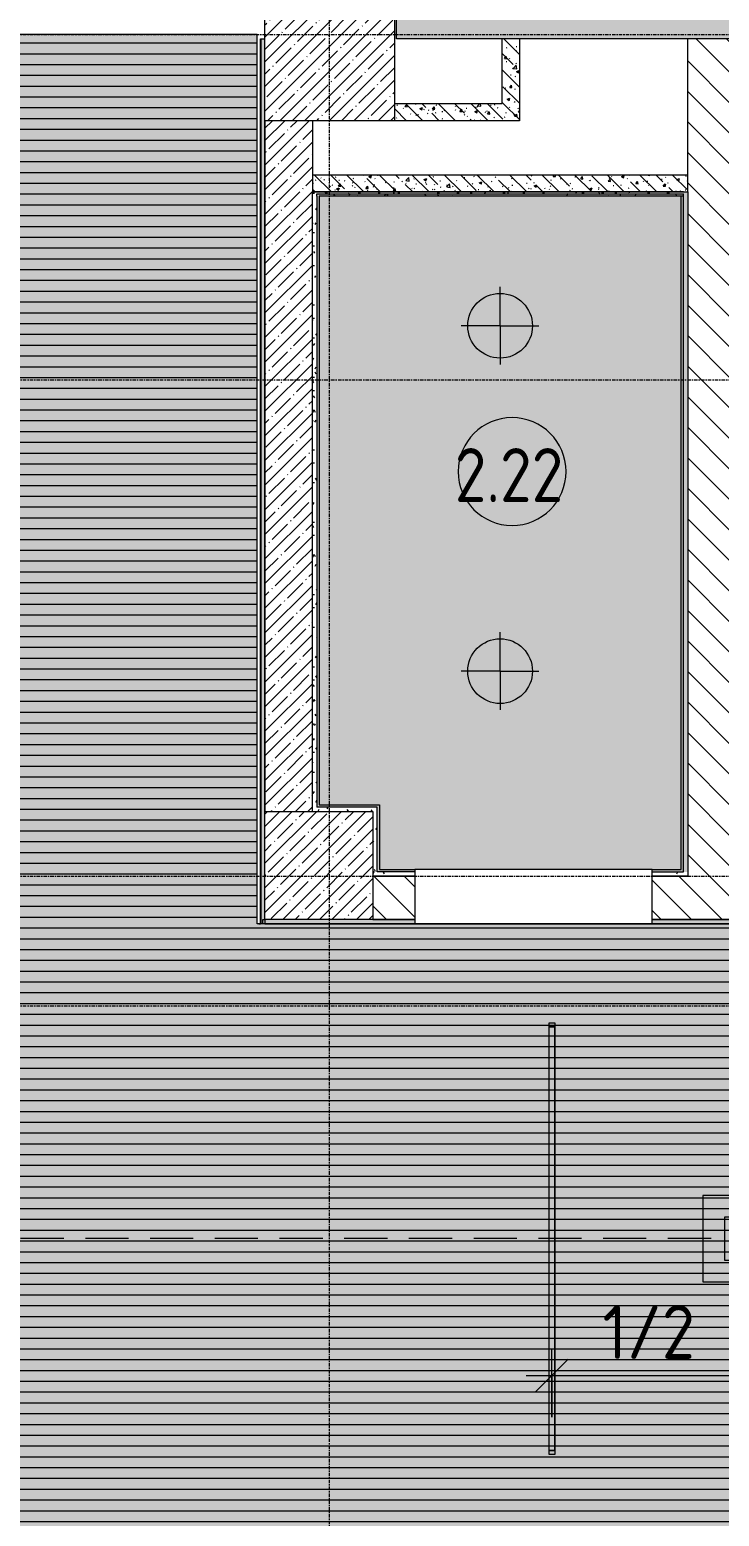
# Model space of a CAD drawing. Header units: millimetres. Extents: x -3917 to 185442, y -8553 to 29000.
# Drawn here: x 12620 to 15816, y 8135 to 15021 of the extents above; entities that cross this region are included whole.
import ezdxf

# ---------------------------------------------------------------- set-up
doc = ezdxf.new("R2010")
doc.units = ezdxf.units.MM
doc.linetypes.add('ADSK_Штрих_ш2 п1', pattern=[300, 200, -100])
doc.linetypes.add('Осевая', pattern=[31.75, 6.35, -4.7625, 15.875, -4.7625])
for name, color, linetype, lineweight in [('A-ANNO-DIMS', 7, 'Continuous', 9), ('A-ANNO-DIMS-100', 7, 'Continuous', 9), ('A-AREA-IDEN', 7, 'Continuous', 9), ('A-CLNG-PATT', 7, 'Continuous', 9), ('A-DETL-1', 7, 'ADSK_Штрих_ш2 п1', 9), ('A-WALL', 7, 'Continuous', 9), ('I-WALL', 7, 'Continuous', 9), ('Q-SPCQ', 7, 'Continuous', 9), ('S-COLS', 7, 'Continuous', 9), ('Оси-2', 7, 'Осевая', 9)]:
    doc.layers.add(name, color=color, linetype=linetype, lineweight=lineweight)
for name, color, linetype, lineweight, true_color in [('A-ANNO-NOTE', 1, 'Continuous', 9, 0xff0000), ('A-CLNG-1', 7, 'Continuous', 9, 0xeaeaea), ('A-WALL-1', 7, 'Continuous', 9, 0x3c3c3c), ('A-WALL-FNSH-1', 7, 'Continuous', 9, 0x3c3c3c), ('E-LITE-EQPM-1', 7, 'Continuous', 9, 0xff8080), ('I-WALL-1', 7, 'Continuous', 9, 0x535353), ('Q-SPCQ-2', 1, 'Continuous', 9, 0xff0000), ('S-COLS-1', 9, 'Continuous', 9, 0x808080), ('S-COLS-2', 7, 'Continuous', 9, 0x3c3c3c)]:
    doc.layers.add(name, color=color, linetype=linetype, lineweight=lineweight, true_color=true_color)
doc.layers.add('A-CLNG-PATT-1', color=7, linetype='Continuous', lineweight=9, transparency=1)
doc.styles.add('GOST Common', font='GOST_Common.ttf', dxfattribs={"width": 0.9, "height": 250})
doc.styles.add('ISOCPEUR', font='isocpeur.ttf', dxfattribs={"width": 0.9, "height": 250})
doc.dimstyles.new('ISO-2_5_0_9К_БОЛЬШОЙ', dxfattribs={"dimscale": 304.8, "dimtxt": 248.995294, "dimasz": 0.492126, "dimexe": 0.393701, "dimexo": 0.984252, "dimgap": 0, "dimtad": 1, "dimdec": 0, "dimrnd": 10, "dimzin": 0, "dimdsep": 46, "dimtxsty": 'ISOCPEUR', "dimblk1": 'OBLIQUE', "dimblk2": 'OBLIQUE', "dimsah": 1, "dimcen": 0.09, "dimdle": 0.393701, "dimazin": 0, "dimtfac": 1, "dimtdec": 4, "dimtix": 1, "dimtmove": 0, "dimatfit": 3, "dimfxl": 1, "dimtvp": 1, "dimtolj": 1, "dimtzin": 0, "dimarcsym": 2})
pattern_1 = [(135, (0, 0), (-70.71068, -70.71068), [])]
pattern_2 = [(45, (0, 0), (-57.02463, 57.02463), []), (45, (57.025, 0), (-57.02463, 57.02463), [100.806, -20.161, 3.353, -16.808])]
pattern_3 = [(135, (0, 0), (-75.43415, -75.43415), [106.68, -17.78, 3.556, -17.78]), (135, (0, 75.39), (-75.43415, -75.43415), []), (50, (0, 0), (127.5292, -11.1576), [13.335, -146.685]), (355, (0, 0), (-24.6697, 133.74), [10.668, -117.348]), (100.451, (10.63, -0.93), (102.8597, 122.5818), [11.333, -124.663]), (46.184, (0, 35.56), (189.7552, -29.4304), [20.002, -220.027]), (96.636, (15.81, 33.1), (166.1822, 173.1996), [17, -186.995]), (351.184, (0, 35.56), (166.184, 173.1976), [16.002, -176.022]), (21, (17.78, 26.67), (106.13027, -71.58603), [13.335, -146.685]), (326, (17.78, 26.67), (43.2619, 128.93175), [10.668, -117.348]), (71.451, (26.62, 20.7), (149.392, 57.34505), [11.333, -124.663]), (37.5, (0, 0), (2.16223, 59.18836), [3.353, -112.573, 3.353, -115.773, -117.792]), (37.5, (0, 0), (2.16223, 59.18836), [-235.052, 3.353, -114.44]), (7.5, (0, 0), (46.77386, 70.12615), [3.353, -64.567, 3.353, -109.906, -44.894]), (7.5, (0, 0), (46.77386, 70.12615), [-181.178, 3.353, -41.542]), (327.5, (-39.65, 0), (94.91367, -4.01009), [3.353, -41.097, 3.353, -135.331, -184.023]), (327.5, (-39.65, 0), (94.91367, -4.01009), [-183.134, 3.353, -180.67]), (317.5, (-57.43, 0), (103.69057, 17.79882), [3.353, -54.432, 3.353, -88.748, -130.683]), (317.5, (-57.43, 0), (103.69057, 17.79882), [-149.885, 3.353, -127.33])]
pattern_4 = [(0, (0, 0), (121.92, 30.48), [10.058, -81.382, 10.058, -81.382, -487.68]), (0, (0, 0), (121.92, 30.48), [-182.88, 10.058, -172.822, 10.058, -81.382, -213.36]), (0, (0, 0), (121.92, 30.48), [-457.2, 10.058, -50.902, 10.058, -142.342]), (120, (45.72, 15.24), (-87.356454, 90.345817), [10.058, -81.382, 10.058, -81.382, -487.68]), (120, (45.72, 15.24), (-87.356454, 90.345817), [-182.88, 10.058, -172.822, 10.058, -81.382, -213.36]), (120, (45.72, 15.24), (-87.356454, 90.345817), [-457.2, 10.058, -50.902, 10.058, -142.342]), (240, (60.96, 76.2), (-34.563546, -120.825817), [10.058, -81.382, 10.058, -81.382, -487.68]), (240, (60.96, 76.2), (-34.563546, -120.825817), [-182.88, 10.058, -172.822, 10.058, -81.382, -213.36]), (240, (60.96, 76.2), (-34.563546, -120.825817), [-457.2, 10.058, -50.902, 10.058, -142.342])]

# ---------------------------------------------------------------- blocks, each defined once
blk = doc.blocks.new('BSC_Колонна _Прямоугольная - 600х600-V3-Сводный план потолков 2 этажа в осях 1-12')
at = {"layer": 'S-COLS-1'}
h = blk.add_hatch(dxfattribs=at)
h.set_pattern_fill('FP_5', color=256, style=0, pattern_type=2)
h.set_pattern_definition([(45, (-14010, -14900), (-57.02463, 57.02463), []), (45, (-13952.975, -14900), (-57.02463, 57.02463), [100.806, -20.161, 3.353, -16.808])])
h.paths.add_polyline_path([(-300, -300), (300, -300), (300, 300), (-300, 300)])
at = {"layer": 'S-COLS-2'}
for p, q in [((-300, 300), (300, 300)), ((-300, -300), (-300, 300)), ((300, 300), (300, -300)), ((300, -300), (-300, -300))]:
    blk.add_line(p, q, dxfattribs=at)
blk = doc.blocks.new('BSC_Колонна _Прямоугольная - 500х500-V40-Сводный план потолков 2 этажа в осях 1-12')
at = {"layer": 'S-COLS-1'}
h = blk.add_hatch(dxfattribs=at)
h.set_pattern_fill('FP_49', color=256, style=0, pattern_type=2)
h.set_pattern_definition([(45, (-13960, -11150), (-57.02463, 57.02463), []), (45, (-13902.975, -11150), (-57.02463, 57.02463), [100.806, -20.161, 3.353, -16.808])])
h.paths.add_polyline_path([(-250, -250), (250, -250), (250, 250), (-250, 250)])
at = {"layer": 'S-COLS-2'}
for p, q in [((-250, 250), (250, 250)), ((-250, -250), (-250, 250)), ((250, 250), (250, -250)), ((250, -250), (-250, -250))]:
    blk.add_line(p, q, dxfattribs=at)
blk = doc.blocks.new('Downlight - Strip - 2000 мм-27655400-Сводный план потолков 2 этажа в осях 1-12')
at = {"layer": 'E-LITE-EQPM-1'}
for p, q in [((-1000, -231.3), (-1000, -205.9)), ((-1000, -205.9), (-980.9, -205.9)), ((-980.9, -231.3), (-980.9, -205.9)), ((-980.9, -205.9), (981, -205.9)), ((-980.9, -205.9), (-980.9, -231.3)), ((-980.9, -231.3), (-980.9, -205.9)), ((-980.9, -205.9), (-980.9, -231.3)), ((-980.9, -205.9), (981, -205.9)), ((-980.9, -205.9), (981, -205.9)), ((981, -205.9), (981, -231.3)), ((981, -231.3), (981, -205.9)), ((981, -205.9), (1000, -205.9)), ((981, -231.3), (981, -205.9)), ((981, -205.9), (981, -231.3)), ((1000, -205.9), (1000, -231.3)), ((-980.9, -231.3), (-1000, -231.3)), ((981, -231.3), (-980.9, -231.3)), ((981, -231.3), (-980.9, -231.3)), ((-980.9, -231.3), (981, -231.3)), ((1000, -231.3), (981, -231.3))]:
    blk.add_line(p, q, dxfattribs=at)
blk = doc.blocks.new('Извещатель потолочный - Монтируемые на перекрытии-30351624-Сводный план потолков 2 этажа в осях 1-12')
at = {"layer": 'Q-SPCQ'}
for p, q in [((-300, 300), (-300, -100)), ((100, 300), (-300, 300)), ((100, -100), (100, 300)), ((0, 200), (-200, 200)), ((-200, 200), (-200, 0)), ((-122.5, 139), (-74.9, 166.5)), ((-100, 100), (-122.5, 139)), ((0, 0), (0, 200)), ((-77.5, 61), (-100, 100)), ((-200, 0), (0, 0)), ((-125.1, 33.5), (-77.5, 61)), ((-300, -100), (100, -100))]:
    blk.add_line(p, q, dxfattribs=at)
blk = doc.blocks.new('Марка_Помещения - Номер-25198446-Сводный план потолков 2 этажа в осях 1-12')
at = {"layer": 'A-AREA-IDEN'}
for start, end in [(360, 180), (180, 360)]:
    blk.add_arc((0, 0), 2.5, start, end, dxfattribs=at)
blk = doc.blocks.new('DIMBLOCK53-Сводный план потолков 2 этажа в осях 1-12')
at = {"layer": 'A-ANNO-DIMS-100'}
for p, q in [((15040.3, 8593.3), (15040.3, 8907.2)), ((15940.3, 8921), (15940.3, 8667.2)), ((15940.3, 8787.2), (15940.3, 8921)), ((14920.3, 8787.2), (15940.3, 8787.2)), ((15040.3, 8787.2), (15040.3, 8593.3))]:
    blk.add_line(p, q, dxfattribs=at)
at = {"layer": 'A-ANNO-DIMS-100', "lineweight": 20}
for p, q in [((15040.3, 8787.2), (15115.3, 8862.2)), ((15940.3, 8787.2), (16015.3, 8862.2)), ((15040.3, 8787.2), (14965.3, 8712.2)), ((15940.3, 8787.2), (15865.3, 8712.2))]:
    blk.add_line(p, q, dxfattribs=at)
at = {"layer": 'A-ANNO-DIMS-100', "color": 0, "insert": (15274.8, 9113.8), "char_height": 250, "width": 517.144, "attachment_point": 1, "line_spacing_factor": 1.149209, "style": 'ISOCPEUR'}
blk.add_mtext('1/2', dxfattribs=at)
blk = doc.blocks.new('_Oblique')
at = {"color": 0, "linetype": 'ByBlock', "lineweight": -2}
blk.add_line((-0.5, -0.5), (0.5, 0.5), dxfattribs=at)

msp = doc.modelspace()

# ---------------------------------------------------------------- hatches: boundary and pattern name
at = {"layer": 'A-CLNG-PATT'}
h = msp.add_hatch(dxfattribs=at)
h.set_pattern_fill('FP_86', color=256, style=0, pattern_type=2)
h.set_pattern_definition([(0, (10060, 11460.5), (0, -50), [])])
h.paths.add_polyline_path([(1270, 7921), (19989, 7921), (19989, 10879), (13674.3, 10879), (13674.3, 15000), (6781, 15000), (6781, 13999), (4281, 13999), (4281, 10879), (546, 10879), (546, 10600), (131, 10599), (131, 8521), (1270, 8520), (1270, 8263.6)])
h.paths.add_polyline_path([(6260, 10880), (6240, 10880), (6240, 11421), (6781, 11421), (6780, 10880), (6760, 10880)])
at = {"layer": 'A-CLNG-PATT-1'}
h = msp.add_hatch(color=256, dxfattribs=at)
h.paths.add_polyline_path([(1270, 7921), (19989, 7921), (19989, 10879), (13674.3, 10879), (13674.3, 15000), (6781, 15000), (6781, 13999), (4281, 13999), (4281, 10879), (546, 10879), (546, 10600), (131, 10599), (131, 8521), (1270, 8520), (1270, 8263.6)])
h.paths.add_polyline_path([(6260, 10880), (6240, 10880), (6240, 11421), (6781, 11421), (6780, 10880), (6760, 10880)])
msp.add_hatch(color=256, dxfattribs=at).paths.add_polyline_path([(15505, 11131), (15639, 11131), (15639, 14250), (13961, 14250), (13961, 11431), (14241, 11431), (14241, 11131), (15351.3, 11131)])
at = {"layer": 'I-WALL'}
h = msp.add_hatch(dxfattribs=at)
h.set_pattern_fill('FP_13', color=256, style=0, pattern_type=2)
h.set_pattern_definition(pattern_2)
h.paths.add_polyline_path([(30790, 14980), (30790, 15200), (30610, 15200), (30610, 14980)])
h.paths.add_polyline_path([(30010, 14980), (30010, 15200), (26410, 15200), (26410, 14980), (28799.2, 14980)])
h.paths.add_polyline_path([(25810, 14980), (25810, 15200), (22510, 15200), (22510, 14980), (23909, 14980)])
h.paths.add_polyline_path([(21464, 14980), (21910, 14980), (21910, 15200), (18710.3, 15200), (18710.3, 14980), (20210, 14980)])
h.paths.add_polyline_path([(18110.3, 14980), (18110.3, 15200), (14320, 15200), (14320, 14980), (18090.3, 14980)])
h = msp.add_hatch(dxfattribs=at)
h.set_pattern_fill('FP_79', color=256, style=0, pattern_type=2)
h.set_pattern_definition(pattern_4)
h.paths.add_polyline_path([(13710.3, 10879), (13710, 14980), (13690.3, 14980), (13690.3, 10879)])
h = msp.add_hatch(dxfattribs=at)
h.set_pattern_fill('FP_38', color=256, style=0, pattern_type=2)
h.set_pattern_definition(pattern_3)
h.paths.add_polyline_path([(14890, 14680), (14890, 14980), (14810, 14980), (14810, 14680)])
h = msp.add_hatch(dxfattribs=at)
h.set_pattern_fill('FP_11', color=256, style=0, pattern_type=2)
h.set_pattern_definition(pattern_1)
h.paths.add_polyline_path([(15670, 11100), (15870, 11100), (15870, 14980), (15670, 14980), (15670, 11120)])
h = msp.add_hatch(dxfattribs=at)
h.set_pattern_fill('FP_38', color=256, style=0, pattern_type=2)
h.set_pattern_definition(pattern_3)
h.paths.add_polyline_path([(14890, 14600), (14890, 14680), (14310, 14680), (14310, 14600)])
h = msp.add_hatch(dxfattribs=at)
h.set_pattern_fill('FP_13', color=256, style=0, pattern_type=2)
h.set_pattern_definition(pattern_2)
h.paths.add_polyline_path([(13930, 11400), (13930, 14600), (13710, 14600), (13710.2, 11400)])
h = msp.add_hatch(dxfattribs=at)
h.set_pattern_fill('FP_38', color=256, style=0, pattern_type=2)
h.set_pattern_definition(pattern_3)
h.paths.add_polyline_path([(15670, 14270), (15670, 14350), (13930, 14350), (13930, 14270), (15650, 14270)])
h = msp.add_hatch(dxfattribs=at)
h.set_pattern_fill('FP_79', color=256, style=0, pattern_type=2)
h.set_pattern_definition(pattern_4)
h.paths.add_polyline_path([(15650, 14250), (15650, 14270), (13930, 14270), (13930, 14250), (15639, 14250)])
for points in [[(15650, 14250), (15650, 14261), (13950, 14261), (13950, 14250), (15639, 14250)], [(13950, 11420), (13961, 11420), (13961, 14250), (13950, 14250), (13950, 13674)], [(15650, 11131), (15650, 14250), (15639, 14250), (15639, 11131)], [(14241, 11420), (14241, 11431), (13961, 11431), (13961, 11420), (14230, 11420)], [(14230, 11120), (14241, 11120), (14241, 11420), (14230, 11420), (14230, 11400)]]:
    msp.add_hatch(color=256, dxfattribs=at).paths.add_polyline_path(points)
h = msp.add_hatch(dxfattribs=at)
h.set_pattern_fill('FP_79', color=256, style=0, pattern_type=2)
h.set_pattern_definition(pattern_4)
h.paths.add_polyline_path([(15650, 11120), (15670, 11120), (15670, 14270), (15650, 14270), (15650, 11131)])
h = msp.add_hatch(dxfattribs=at)
h.set_pattern_fill('FP_79', color=256, style=0, pattern_type=2)
h.set_pattern_definition(pattern_4)
h.paths.add_polyline_path([(13930, 11400), (13950, 11400), (13950, 14250), (13930, 14250), (13930, 13674)])
h = msp.add_hatch(dxfattribs=at)
h.set_pattern_fill('FP_79', color=256, style=0, pattern_type=2)
h.set_pattern_definition(pattern_4)
h.paths.add_polyline_path([(14230, 11400), (14230, 11420), (13950, 11420), (13950, 11400), (14210, 11400)])
h = msp.add_hatch(dxfattribs=at)
h.set_pattern_fill('FP_79', color=256, style=0, pattern_type=2)
h.set_pattern_definition(pattern_4)
h.paths.add_polyline_path([(14230, 11120), (14230, 11400), (14210, 11400), (14210, 11120)])
h = msp.add_hatch(dxfattribs=at)
h.set_pattern_fill('FP_79', color=256, style=0, pattern_type=2)
h.set_pattern_definition(pattern_4)
h.paths.add_polyline_path([(15670, 11100), (15670, 11120), (15505, 11120), (15505, 11100)])
h.paths.add_polyline_path([(14210, 11100), (14405, 11100), (14405, 11120), (14210, 11120)])
h = msp.add_hatch(dxfattribs=at)
h.set_pattern_fill('FP_11', color=256, style=0, pattern_type=2)
h.set_pattern_definition(pattern_1)
h.paths.add_polyline_path([(19710, 10900), (19710, 11100), (16985, 11100), (16985, 10900), (19630.2, 10900)])
h.paths.add_polyline_path([(15505, 10900), (15885, 10900), (15885, 11100), (15505, 11100)])
h.paths.add_polyline_path([(14210, 10900), (14405, 10900), (14405, 11100), (14210, 11100)])
h = msp.add_hatch(color=256, dxfattribs=at)
h.paths.add_polyline_path([(15650, 11120), (15650, 11131), (15505, 11131), (15505, 11120)])
h.paths.add_polyline_path([(14241, 11120), (14405, 11120), (14405, 11131), (14241, 11131)])
h = msp.add_hatch(dxfattribs=at)
h.set_pattern_fill('FP_79', color=256, style=0, pattern_type=2)
h.set_pattern_definition(pattern_4)
h.paths.add_polyline_path([(20010, 10880), (20010, 10900), (16985, 10900), (16985, 10880), (19710, 10880)])
h.paths.add_polyline_path([(15505, 10880), (15885, 10880), (15885, 10900), (15505, 10900)])
h.paths.add_polyline_path([(14405, 10880), (14405, 10900), (13700.3, 10900), (13700.3, 10880), (14128.8, 10880)])

# ---------------------------------------------------------------- linework, layer by layer
at = {"layer": 'A-ANNO-NOTE'}
for p, q in [((14800, 13650), (14800, 13830)), ((14800, 13650), (14620, 13650)), ((14800, 13650), (14800, 13470)), ((14800, 13650), (14980, 13650)), ((14800, 12050), (14800, 12230)), ((14800, 12050), (14620, 12050)), ((14800, 12050), (14800, 11870)), ((14800, 12050), (14980, 12050))]:
    msp.add_line(p, q, dxfattribs=at)
for centre in [(14800, 13650), (14800, 12050)]:
    msp.add_circle(centre, 150, dxfattribs=at)
at = {"layer": 'A-CLNG-1'}
for p, q in [((13674.3, 15000), (6781, 15000)), ((13674.3, 10879), (13674.3, 15000)), ((14241, 11431), (14241, 11420)), ((19989, 10879), (13674.3, 10879))]:
    msp.add_line(p, q, dxfattribs=at)
at = {"layer": 'A-DETL-1'}
msp.add_line((38277.7, 9421), (110, 9421), dxfattribs=at)
at = {"layer": 'A-WALL'}
for p, q in [((13930, 11400), (13930, 14270)), ((15650, 14270), (15670, 14270)), ((15650, 11120), (15650, 14261)), ((15670, 14270), (15670, 11100)), ((13950, 14250), (13950, 11420)), ((14230, 11420), (13950, 11420)), ((14230, 11120), (14230, 11400)), ((14210, 11100), (14405, 11100)), ((14405, 11100), (14210, 11100)), ((14405, 11120), (14230, 11120)), ((15505, 11120), (15650, 11120)), ((15505, 11100), (15670, 11100)), ((15670, 11100), (15505, 11100)), ((14405, 10900), (14210, 10900)), ((14210, 10900), (14405, 10900)), ((15885, 10900), (15505, 10900)), ((15505, 10900), (15885, 10900)), ((13690.3, 10880), (13689.3, 10880))]:
    msp.add_line(p, q, dxfattribs=at)
at = {"layer": 'A-WALL-1'}
for p, q in [((14320, 14980), (14320, 15200)), ((13690.3, 14980), (13710, 14980)), ((16810, 14980), (14320, 14980)), ((14810, 14680), (14810, 14980)), ((14890, 14980), (14890, 14600)), ((15670, 14270), (15670, 14980)), ((14310, 14680), (14810, 14680)), ((13710, 11400), (13710, 14600)), ((13710.3, 14600), (13710.3, 11400)), ((13930, 14600), (13930, 14270)), ((14890, 14600), (14310, 14600)), ((13930, 14350), (15670, 14350)), ((15650, 14270), (13930, 14270)), ((13930, 14270), (15650, 14270)), ((15650, 14250), (15639, 14250)), ((14405, 11120), (14405, 10900)), ((15505, 10900), (15505, 11120)), ((13700.3, 10880), (13700.3, 10900)), ((13700.3, 10900), (13710, 10900)), ((13710.3, 10900), (13710.3, 10879)), ((14405, 10900), (14405, 10880)), ((15505, 10880), (15505, 10900)), ((13690.3, 10879), (13690.3, 10880)), ((14405, 10880), (13710.3, 10880)), ((15885, 10880), (15505, 10880))]:
    msp.add_line(p, q, dxfattribs=at)
at = {"layer": 'A-WALL-FNSH-1'}
for p, q in [((13689.3, 10880), (13689.3, 14980)), ((13689.3, 14980), (13690.3, 14980)), ((13690.3, 14980), (13690.3, 10880)), ((13950, 14261), (15650, 14261)), ((13950, 14250), (13950, 14261)), ((15639, 14250), (13961, 14250)), ((13961, 14250), (13961, 11431)), ((15639, 11131), (15639, 14250)), ((13961, 11431), (14241, 11431)), ((14230, 11400), (14230, 11420)), ((14241, 11420), (14241, 11131)), ((14241, 11131), (14405, 11131)), ((14405, 11131), (14405, 11120)), ((15505, 11120), (15505, 11131)), ((15505, 11131), (15639, 11131)), ((13682.3, 10879), (13682.3, 10880)), ((13682.3, 10880), (13689.3, 10880)), ((13710.3, 10880), (14405, 10880)), ((14405, 10880), (14405, 10879)), ((15505, 10879), (15505, 10880)), ((15505, 10880), (15885, 10880))]:
    msp.add_line(p, q, dxfattribs=at)
at = {"layer": 'I-WALL-1'}
for p, q in [((15505, 11131), (14405, 11131)), ((13710.3, 10880), (13700.3, 10880)), ((14405, 10880), (15505, 10880)), ((15505, 10880), (14405, 10880))]:
    msp.add_line(p, q, dxfattribs=at)
at = {"layer": 'Оси-2'}
for p, q in [((14010, 593.7), (14010, 24898.1)), ((-599.2, 15000), (35390, 15000)), ((-599.2, 13400), (35390, 13400)), ((-599.2, 11100), (35990, 11100)), ((670.8, 10500), (35990, 10500))]:
    msp.add_line(p, q, dxfattribs=at)

# ---------------------------------------------------------------- block references
at = {"layer": 'A-AREA-IDEN', "xscale": 99.99999999999993, "yscale": 99.99999999999993, "zscale": 99.99999999999993}
msp.add_blockref('Марка_Помещения - Номер-25198446-Сводный план потолков 2 этажа в осях 1-12', (14855.6, 12974.7), dxfattribs=at)
at = {"layer": 'E-LITE-EQPM-1', "rotation": 89.9999999999999}
msp.add_blockref('Downlight - Strip - 2000 мм-27655400-Сводный план потолков 2 этажа в осях 1-12', (14821.6, 9421), dxfattribs=at)
at = {"layer": 'Q-SPCQ-2'}
msp.add_blockref('Извещатель потолочный - Монтируемые на перекрытии-30351624-Сводный план потолков 2 этажа в осях 1-12', (16040.3, 9321), dxfattribs=at)
at = {"layer": 'S-COLS'}
for name, p in [('BSC_Колонна _Прямоугольная - 600х600-V3-Сводный план потолков 2 этажа в осях 1-12', (14010, 14900)), ('BSC_Колонна _Прямоугольная - 500х500-V40-Сводный план потолков 2 этажа в осях 1-12', (13960, 11150))]:
    msp.add_blockref(name, p, dxfattribs=at)

# ---------------------------------------------------------------- texts
at = {"layer": 'A-AREA-IDEN', "insert": (14589.8, 13083.3), "char_height": 250, "width": 663.797, "attachment_point": 1, "style": 'GOST Common'}
msp.add_mtext('2.22', dxfattribs=at)

# ---------------------------------------------------------------- dimensions: what is measured, and where the dimension line sits
at = {"layer": 'A-ANNO-DIMS'}
dim = msp.add_linear_dim(base=(15940.3, 8787.2), p1=(15040.3, 8893.3), p2=(15940.3, 9221), text='1/2', dimstyle='ISO-2_5_0_9К_БОЛЬШОЙ', override={"dimpost": '<>', "dimfxl": 957.807386}, dxfattribs=at)
dim.commit()
dim.dimension.update_dxf_attribs({"geometry": 'DIMBLOCK53-Сводный план потолков 2 этажа в осях 1-12', "text_midpoint": (15490.3, 8912.2)})

doc.saveas('drawing.dxf')
